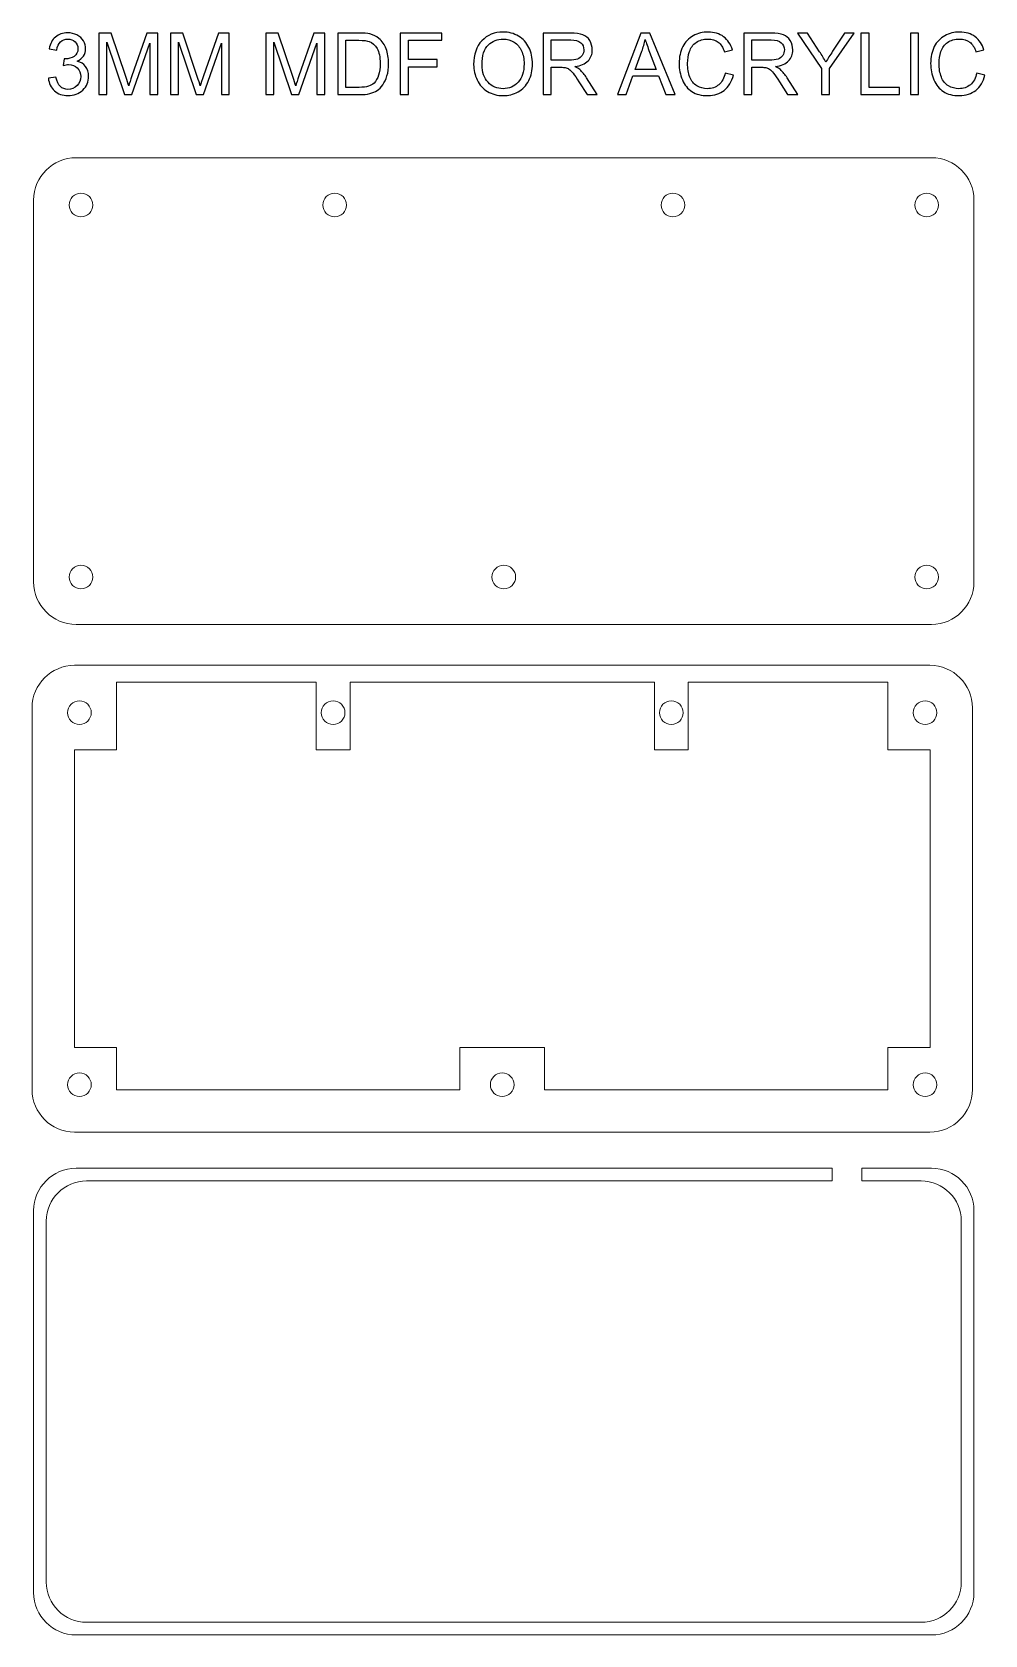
# Model space of a CAD drawing. Header units: millimetres. Extents: x 249 to 531, y -735 to 202.
# Drawn here: x 249.7 to 531.4, y -271.6 to 202.3 of the extents above; entities that cross this region are included whole.
import ezdxf

# ---------------------------------------------------------------- set-up
doc = ezdxf.new("R2010")
doc.units = ezdxf.units.MM
doc.header["$MEASUREMENT"] = 0
doc.layers.add('Layer 1', color=7, linetype='Continuous')

msp = doc.modelspace()

# ---------------------------------------------------------------- linework, layer by layer
at = {"layer": 'Layer 1', "color": 250}
for points, knots in [([(254.5215, 188.6838), (254.5215, 188.6838), (256.7567, 188.9886), (256.7567, 188.9886), (257.0149, 187.7186), (257.4467, 186.8042), (258.0606, 186.2454), (258.6744, 185.6866), (259.4279, 185.4072), (260.3212, 185.4072), (261.3795, 185.4072), (262.2727, 185.7713), (262.9924, 186.4994), (263.7121, 187.2275), (264.0719, 188.1292), (264.0719, 189.2045), (264.0719, 190.229), (263.7375, 191.0756), (263.0644, 191.7445), (262.3955, 192.4091), (261.5446, 192.7436), (260.5074, 192.7436), (260.0841, 192.7436), (259.5592, 192.6589), (258.9284, 192.4938), (258.9284, 192.4938), (259.1782, 194.4496), (259.1782, 194.4496), (259.3263, 194.4327), (259.4491, 194.4242), (259.538, 194.4242), (260.4947, 194.4242), (261.3499, 194.674), (262.1161, 195.1693), (262.8781, 195.6646), (263.2591, 196.4266), (263.2591, 197.4553), (263.2591, 198.2723), (262.9797, 198.9496), (262.4251, 199.4873), (261.8706, 200.0249), (261.1551, 200.2916), (260.2788, 200.2916), (259.4068, 200.2916), (258.6829, 200.0164), (258.1029, 199.4661), (257.5229, 198.9158), (257.1504, 198.0903), (256.9853, 196.9896), (256.9853, 196.9896), (254.7501, 197.396), (254.7501, 197.396), (255.0253, 198.8946), (255.6433, 200.0588), (256.6128, 200.8843), (257.578, 201.7098), (258.7845, 202.1204), (260.2238, 202.1204), (261.2144, 202.1204), (262.1288, 201.9087), (262.9628, 201.4812), (263.801, 201.0578), (264.4402, 200.4779), (264.8805, 199.7455), (265.325, 199.0089), (265.5451, 198.23), (265.5451, 197.4045), (265.5451, 196.6213), (265.3334, 195.9101), (264.9143, 195.2666), (264.491, 194.6232), (263.8645, 194.1109), (263.039, 193.7299), (264.1142, 193.4844), (264.9482, 192.9679), (265.5451, 192.1848), (266.1378, 191.4058), (266.4341, 190.4237), (266.4341, 189.2511), (266.4341, 187.6636), (265.8541, 186.3131), (264.6984, 185.2082), (263.5385, 184.1033), (262.0738, 183.553), (260.3042, 183.553), (258.7083, 183.553), (257.3832, 184.0314), (256.3291, 184.9839), (255.2708, 185.9364), (254.6697, 187.1683), (254.5215, 188.6838)], [0, 0, 0, 0, 0.03333333, 0.03333333, 0.03333333, 0.06666667, 0.06666667, 0.06666667, 0.1, 0.1, 0.1, 0.13333333, 0.13333333, 0.13333333, 0.16666667, 0.16666667, 0.16666667, 0.2, 0.2, 0.2, 0.23333333, 0.23333333, 0.23333333, 0.26666667, 0.26666667, 0.26666667, 0.3, 0.3, 0.3, 0.33333333, 0.33333333, 0.33333333, 0.36666667, 0.36666667, 0.36666667, 0.4, 0.4, 0.4, 0.43333333, 0.43333333, 0.43333333, 0.46666667, 0.46666667, 0.46666667, 0.5, 0.5, 0.5, 0.53333333, 0.53333333, 0.53333333, 0.56666667, 0.56666667, 0.56666667, 0.6, 0.6, 0.6, 0.63333333, 0.63333333, 0.63333333, 0.66666667, 0.66666667, 0.66666667, 0.7, 0.7, 0.7, 0.73333333, 0.73333333, 0.73333333, 0.76666667, 0.76666667, 0.76666667, 0.8, 0.8, 0.8, 0.83333333, 0.83333333, 0.83333333, 0.86666667, 0.86666667, 0.86666667, 0.9, 0.9, 0.9, 0.93333333, 0.93333333, 0.93333333, 0.96666667, 0.96666667, 0.96666667, 1, 1, 1, 1]), ([(269.4863, 183.8578), (269.4863, 183.8578), (269.4863, 202.0442), (269.4863, 202.0442), (269.4863, 202.0442), (273.0931, 202.0442), (273.0931, 202.0442), (273.0931, 202.0442), (277.3942, 189.1706), (277.3942, 189.1706), (277.7921, 187.9726), (278.08, 187.0751), (278.262, 186.4782), (278.4694, 187.1386), (278.7954, 188.1123), (279.2357, 189.395), (279.2357, 189.395), (283.6129, 202.0442), (283.6129, 202.0442), (283.6129, 202.0442), (286.8345, 202.0442), (286.8345, 202.0442), (286.8345, 202.0442), (286.8345, 183.8578), (286.8345, 183.8578), (286.8345, 183.8578), (284.5231, 183.8578), (284.5231, 183.8578), (284.5231, 183.8578), (284.5231, 199.0724), (284.5231, 199.0724), (284.5231, 199.0724), (279.2145, 183.8578), (279.2145, 183.8578), (279.2145, 183.8578), (277.047, 183.8578), (277.047, 183.8578), (277.047, 183.8578), (271.7977, 199.3518), (271.7977, 199.3518), (271.7977, 199.3518), (271.7977, 183.8578), (271.7977, 183.8578), (271.7977, 183.8578), (269.4863, 183.8578), (269.4863, 183.8578)], [0, 0, 0, 0, 0.06666667, 0.06666667, 0.06666667, 0.13333333, 0.13333333, 0.13333333, 0.2, 0.2, 0.2, 0.26666667, 0.26666667, 0.26666667, 0.33333333, 0.33333333, 0.33333333, 0.4, 0.4, 0.4, 0.46666667, 0.46666667, 0.46666667, 0.53333333, 0.53333333, 0.53333333, 0.6, 0.6, 0.6, 0.66666667, 0.66666667, 0.66666667, 0.73333333, 0.73333333, 0.73333333, 0.8, 0.8, 0.8, 0.86666667, 0.86666667, 0.86666667, 0.93333333, 0.93333333, 0.93333333, 1, 1, 1, 1]), ([(290.6445, 183.8578), (290.6445, 183.8578), (290.6445, 202.0442), (290.6445, 202.0442), (290.6445, 202.0442), (294.2513, 202.0442), (294.2513, 202.0442), (294.2513, 202.0442), (298.5524, 189.1706), (298.5524, 189.1706), (298.9503, 187.9726), (299.2382, 187.0751), (299.4202, 186.4782), (299.6276, 187.1386), (299.9536, 188.1123), (300.3939, 189.395), (300.3939, 189.395), (304.7711, 202.0442), (304.7711, 202.0442), (304.7711, 202.0442), (307.9927, 202.0442), (307.9927, 202.0442), (307.9927, 202.0442), (307.9927, 183.8578), (307.9927, 183.8578), (307.9927, 183.8578), (305.6813, 183.8578), (305.6813, 183.8578), (305.6813, 183.8578), (305.6813, 199.0724), (305.6813, 199.0724), (305.6813, 199.0724), (300.3727, 183.8578), (300.3727, 183.8578), (300.3727, 183.8578), (298.2052, 183.8578), (298.2052, 183.8578), (298.2052, 183.8578), (292.9559, 199.3518), (292.9559, 199.3518), (292.9559, 199.3518), (292.9559, 183.8578), (292.9559, 183.8578), (292.9559, 183.8578), (290.6445, 183.8578), (290.6445, 183.8578)], [0, 0, 0, 0, 0.06666667, 0.06666667, 0.06666667, 0.13333333, 0.13333333, 0.13333333, 0.2, 0.2, 0.2, 0.26666667, 0.26666667, 0.26666667, 0.33333333, 0.33333333, 0.33333333, 0.4, 0.4, 0.4, 0.46666667, 0.46666667, 0.46666667, 0.53333333, 0.53333333, 0.53333333, 0.6, 0.6, 0.6, 0.66666667, 0.66666667, 0.66666667, 0.73333333, 0.73333333, 0.73333333, 0.8, 0.8, 0.8, 0.86666667, 0.86666667, 0.86666667, 0.93333333, 0.93333333, 0.93333333, 1, 1, 1, 1]), ([(318.8597, 183.8578), (318.8597, 183.8578), (318.8597, 202.0442), (318.8597, 202.0442), (318.8597, 202.0442), (322.4665, 202.0442), (322.4665, 202.0442), (322.4665, 202.0442), (326.7676, 189.1706), (326.7676, 189.1706), (327.1655, 187.9726), (327.4534, 187.0751), (327.6354, 186.4782), (327.8428, 187.1386), (328.1688, 188.1123), (328.6091, 189.395), (328.6091, 189.395), (332.9863, 202.0442), (332.9863, 202.0442), (332.9863, 202.0442), (336.2079, 202.0442), (336.2079, 202.0442), (336.2079, 202.0442), (336.2079, 183.8578), (336.2079, 183.8578), (336.2079, 183.8578), (333.8965, 183.8578), (333.8965, 183.8578), (333.8965, 183.8578), (333.8965, 199.0724), (333.8965, 199.0724), (333.8965, 199.0724), (328.5879, 183.8578), (328.5879, 183.8578), (328.5879, 183.8578), (326.4204, 183.8578), (326.4204, 183.8578), (326.4204, 183.8578), (321.1711, 199.3518), (321.1711, 199.3518), (321.1711, 199.3518), (321.1711, 183.8578), (321.1711, 183.8578), (321.1711, 183.8578), (318.8597, 183.8578), (318.8597, 183.8578)], [0, 0, 0, 0, 0.06666667, 0.06666667, 0.06666667, 0.13333333, 0.13333333, 0.13333333, 0.2, 0.2, 0.2, 0.26666667, 0.26666667, 0.26666667, 0.33333333, 0.33333333, 0.33333333, 0.4, 0.4, 0.4, 0.46666667, 0.46666667, 0.46666667, 0.53333333, 0.53333333, 0.53333333, 0.6, 0.6, 0.6, 0.66666667, 0.66666667, 0.66666667, 0.73333333, 0.73333333, 0.73333333, 0.8, 0.8, 0.8, 0.86666667, 0.86666667, 0.86666667, 0.93333333, 0.93333333, 0.93333333, 1, 1, 1, 1]), ([(340.0687, 183.8578), (340.0687, 183.8578), (340.0687, 202.0442), (340.0687, 202.0442), (340.0687, 202.0442), (346.334, 202.0442), (346.334, 202.0442), (347.748, 202.0442), (348.8275, 201.9595), (349.5725, 201.786), (350.6139, 201.5447), (351.5029, 201.1086), (352.2395, 200.4821), (353.2005, 199.6693), (353.9159, 198.6364), (354.3901, 197.3748), (354.8684, 196.1133), (355.1055, 194.6697), (355.1055, 193.0484), (355.1055, 191.6683), (354.9446, 190.4449), (354.6229, 189.3781), (354.3012, 188.3113), (353.8863, 187.4265), (353.3825, 186.728), (352.8745, 186.0295), (352.3242, 185.4792), (351.7231, 185.0812), (351.1262, 184.6791), (350.4023, 184.3743), (349.5556, 184.1668), (348.7047, 183.9594), (347.731, 183.8578), (346.6304, 183.8578), (346.6304, 183.8578), (340.0687, 183.8578), (340.0687, 183.8578)], [0, 0, 0, 0, 0.08333333, 0.08333333, 0.08333333, 0.16666667, 0.16666667, 0.16666667, 0.25, 0.25, 0.25, 0.33333333, 0.33333333, 0.33333333, 0.41666667, 0.41666667, 0.41666667, 0.5, 0.5, 0.5, 0.58333333, 0.58333333, 0.58333333, 0.66666667, 0.66666667, 0.66666667, 0.75, 0.75, 0.75, 0.83333333, 0.83333333, 0.83333333, 0.91666667, 0.91666667, 0.91666667, 1, 1, 1, 1]), ([(342.4817, 185.9914), (342.4817, 185.9914), (346.3594, 185.9914), (346.3594, 185.9914), (347.5575, 185.9914), (348.4973, 186.1015), (349.1788, 186.3258), (349.8604, 186.5502), (350.4023, 186.8635), (350.8087, 187.2699), (351.3759, 187.8414), (351.8204, 188.6118), (352.1379, 189.577), (352.4554, 190.5422), (352.6163, 191.7106), (352.6163, 193.0865), (352.6163, 194.9915), (352.303, 196.4562), (351.6807, 197.4807), (351.0584, 198.5051), (350.3007, 199.1909), (349.4074, 199.5381), (348.764, 199.7878), (347.7268, 199.9106), (346.2959, 199.9106), (346.2959, 199.9106), (342.4817, 199.9106), (342.4817, 199.9106), (342.4817, 199.9106), (342.4817, 185.9914), (342.4817, 185.9914)], [0, 0, 0, 0, 0.1, 0.1, 0.1, 0.2, 0.2, 0.2, 0.3, 0.3, 0.3, 0.4, 0.4, 0.4, 0.5, 0.5, 0.5, 0.6, 0.6, 0.6, 0.7, 0.7, 0.7, 0.8, 0.8, 0.8, 0.9, 0.9, 0.9, 1, 1, 1, 1]), ([(358.5387, 183.8578), (358.5387, 183.8578), (358.5387, 202.0442), (358.5387, 202.0442), (358.5387, 202.0442), (370.8069, 202.0442), (370.8069, 202.0442), (370.8069, 202.0442), (370.8069, 199.9106), (370.8069, 199.9106), (370.8069, 199.9106), (360.9517, 199.9106), (360.9517, 199.9106), (360.9517, 199.9106), (360.9517, 194.2464), (360.9517, 194.2464), (360.9517, 194.2464), (369.4861, 194.2464), (369.4861, 194.2464), (369.4861, 194.2464), (369.4861, 192.1128), (369.4861, 192.1128), (369.4861, 192.1128), (360.9517, 192.1128), (360.9517, 192.1128), (360.9517, 192.1128), (360.9517, 183.8578), (360.9517, 183.8578), (360.9517, 183.8578), (358.5387, 183.8578), (358.5387, 183.8578)], [0, 0, 0, 0, 0.1, 0.1, 0.1, 0.2, 0.2, 0.2, 0.3, 0.3, 0.3, 0.4, 0.4, 0.4, 0.5, 0.5, 0.5, 0.6, 0.6, 0.6, 0.7, 0.7, 0.7, 0.8, 0.8, 0.8, 0.9, 0.9, 0.9, 1, 1, 1, 1]), ([(380.2473, 192.7097), (380.2473, 195.7238), (381.0601, 198.086), (382.6815, 199.7921), (384.3028, 201.4981), (386.3941, 202.349), (388.9595, 202.349), (390.6401, 202.349), (392.1514, 201.9468), (393.5019, 201.1467), (394.8481, 200.3466), (395.8768, 199.229), (396.5837, 197.7939), (397.2907, 196.3631), (397.6463, 194.7375), (397.6463, 192.9214), (397.6463, 191.0799), (397.2738, 189.4289), (396.5287, 187.9768), (395.7836, 186.5206), (394.7295, 185.4199), (393.3664, 184.6748), (391.999, 183.9255), (390.5258, 183.553), (388.9468, 183.553), (387.2323, 183.553), (385.7041, 183.9679), (384.3536, 184.7934), (383.0074, 185.6189), (381.983, 186.7449), (381.2887, 188.1758), (380.5944, 189.6024), (380.2473, 191.1137), (380.2473, 192.7097)], [0, 0, 0, 0, 0.09090909, 0.09090909, 0.09090909, 0.18181818, 0.18181818, 0.18181818, 0.27272727, 0.27272727, 0.27272727, 0.36363636, 0.36363636, 0.36363636, 0.45454545, 0.45454545, 0.45454545, 0.54545455, 0.54545455, 0.54545455, 0.63636364, 0.63636364, 0.63636364, 0.72727273, 0.72727273, 0.72727273, 0.81818182, 0.81818182, 0.81818182, 0.90909091, 0.90909091, 0.90909091, 1, 1, 1, 1]), ([(382.7365, 192.6674), (382.7365, 190.4787), (383.3249, 188.7558), (384.5018, 187.4985), (385.6787, 186.2412), (387.1561, 185.6104), (388.9341, 185.6104), (390.746, 185.6104), (392.2319, 186.2454), (393.4045, 187.5154), (394.5729, 188.7854), (395.1571, 190.5888), (395.1571, 192.9256), (395.1571, 194.403), (394.9073, 195.6942), (394.4078, 196.7949), (393.9083, 197.8955), (393.1759, 198.7507), (392.2149, 199.356), (391.2497, 199.9614), (390.1702, 200.2662), (388.9722, 200.2662), (387.2704, 200.2662), (385.8057, 199.682), (384.578, 198.5136), (383.3503, 197.3452), (382.7365, 195.3979), (382.7365, 192.6674)], [0, 0, 0, 0, 0.11111111, 0.11111111, 0.11111111, 0.22222222, 0.22222222, 0.22222222, 0.33333333, 0.33333333, 0.33333333, 0.44444444, 0.44444444, 0.44444444, 0.55555556, 0.55555556, 0.55555556, 0.66666667, 0.66666667, 0.66666667, 0.77777778, 0.77777778, 0.77777778, 0.88888889, 0.88888889, 0.88888889, 1, 1, 1, 1]), ([(400.7917, 183.8578), (400.7917, 183.8578), (400.7917, 202.0442), (400.7917, 202.0442), (400.7917, 202.0442), (408.852, 202.0442), (408.852, 202.0442), (410.4733, 202.0442), (411.7052, 201.8791), (412.5477, 201.5531), (413.3901, 201.2272), (414.0632, 200.6514), (414.567, 199.8259), (415.0707, 199.0004), (415.3205, 198.086), (415.3205, 197.087), (415.3205, 195.7958), (414.9014, 194.7078), (414.0674, 193.8231), (413.2335, 192.9383), (411.9465, 192.3795), (410.2024, 192.1382), (410.8416, 191.8334), (411.3242, 191.5286), (411.6544, 191.2323), (412.3572, 190.5888), (413.0218, 189.7802), (413.6441, 188.8108), (413.6441, 188.8108), (416.7895, 183.8578), (416.7895, 183.8578), (416.7895, 183.8578), (413.7838, 183.8578), (413.7838, 183.8578), (413.7838, 183.8578), (411.3793, 187.6424), (411.3793, 187.6424), (410.6808, 188.7388), (410.1008, 189.5728), (409.6478, 190.1528), (409.1906, 190.7327), (408.7842, 191.1349), (408.4244, 191.3677), (408.0688, 191.5963), (407.7005, 191.7572), (407.328, 191.8503), (407.057, 191.9054), (406.6125, 191.935), (405.9902, 191.935), (405.9902, 191.935), (403.2047, 191.935), (403.2047, 191.935), (403.2047, 191.935), (403.2047, 183.8578), (403.2047, 183.8578), (403.2047, 183.8578), (400.7917, 183.8578), (400.7917, 183.8578)], [0, 0, 0, 0, 0.05263158, 0.05263158, 0.05263158, 0.10526316, 0.10526316, 0.10526316, 0.15789474, 0.15789474, 0.15789474, 0.21052632, 0.21052632, 0.21052632, 0.26315789, 0.26315789, 0.26315789, 0.31578947, 0.31578947, 0.31578947, 0.36842105, 0.36842105, 0.36842105, 0.42105263, 0.42105263, 0.42105263, 0.47368421, 0.47368421, 0.47368421, 0.52631579, 0.52631579, 0.52631579, 0.57894737, 0.57894737, 0.57894737, 0.63157895, 0.63157895, 0.63157895, 0.68421053, 0.68421053, 0.68421053, 0.73684211, 0.73684211, 0.73684211, 0.78947368, 0.78947368, 0.78947368, 0.84210526, 0.84210526, 0.84210526, 0.89473684, 0.89473684, 0.89473684, 0.94736842, 0.94736842, 0.94736842, 1, 1, 1, 1]), ([(403.2047, 194.0178), (403.2047, 194.0178), (408.3694, 194.0178), (408.3694, 194.0178), (409.47, 194.0178), (410.3252, 194.1321), (410.9432, 194.3607), (411.5613, 194.5851), (412.0312, 194.9491), (412.3487, 195.4529), (412.6704, 195.9524), (412.8313, 196.4943), (412.8313, 197.0827), (412.8313, 197.9421), (412.5223, 198.6533), (411.9, 199.2079), (411.2777, 199.7624), (410.2955, 200.0376), (408.9536, 200.0376), (408.9536, 200.0376), (403.2047, 200.0376), (403.2047, 200.0376), (403.2047, 200.0376), (403.2047, 194.0178), (403.2047, 194.0178)], [0, 0, 0, 0, 0.125, 0.125, 0.125, 0.25, 0.25, 0.25, 0.375, 0.375, 0.375, 0.5, 0.5, 0.5, 0.625, 0.625, 0.625, 0.75, 0.75, 0.75, 0.875, 0.875, 0.875, 1, 1, 1, 1]), ([(422.7457, 183.8578), (422.7457, 183.8578), (429.7222, 202.0442), (429.7222, 202.0442), (429.7222, 202.0442), (432.3681, 202.0442), (432.3681, 202.0442), (432.3681, 202.0442), (439.7764, 183.8578), (439.7764, 183.8578), (439.7764, 183.8578), (437.0332, 183.8578), (437.0332, 183.8578), (437.0332, 183.8578), (434.9292, 189.3696), (434.9292, 189.3696), (434.9292, 189.3696), (427.2711, 189.3696), (427.2711, 189.3696), (427.2711, 189.3696), (425.2984, 183.8578), (425.2984, 183.8578), (425.2984, 183.8578), (422.7457, 183.8578), (422.7457, 183.8578)], [0, 0, 0, 0, 0.125, 0.125, 0.125, 0.25, 0.25, 0.25, 0.375, 0.375, 0.375, 0.5, 0.5, 0.5, 0.625, 0.625, 0.625, 0.75, 0.75, 0.75, 0.875, 0.875, 0.875, 1, 1, 1, 1]), ([(427.9781, 191.3254), (427.9781, 191.3254), (434.1757, 191.3254), (434.1757, 191.3254), (434.1757, 191.3254), (432.2792, 196.3673), (432.2792, 196.3673), (431.7077, 197.8998), (431.2759, 199.1655), (430.9753, 200.1646), (430.7255, 198.9793), (430.3911, 197.8151), (429.972, 196.6636), (429.972, 196.6636), (427.9781, 191.3254), (427.9781, 191.3254)], [0, 0, 0, 0, 0.2, 0.2, 0.2, 0.4, 0.4, 0.4, 0.6, 0.6, 0.6, 0.8, 0.8, 0.8, 1, 1, 1, 1]), ([(454.6354, 190.2374), (454.6354, 190.2374), (457.0484, 189.6278), (457.0484, 189.6278), (456.5446, 187.6509), (455.6387, 186.148), (454.3306, 185.1109), (453.0225, 184.0737), (451.4223, 183.553), (449.53, 183.553), (447.5742, 183.553), (445.9825, 183.9509), (444.7548, 184.751), (443.5271, 185.5469), (442.5958, 186.7026), (441.9566, 188.2139), (441.3173, 189.7294), (440.9956, 191.3508), (440.9956, 193.0865), (440.9956, 194.9788), (441.3554, 196.6298), (442.0793, 198.0395), (442.8032, 199.4492), (443.8319, 200.5202), (445.1654, 201.2526), (446.4989, 201.9849), (447.9679, 202.349), (449.5681, 202.349), (451.3884, 202.349), (452.9167, 201.8876), (454.1528, 200.9605), (455.3932, 200.0334), (456.2568, 198.7337), (456.7436, 197.0573), (456.7436, 197.0573), (454.3814, 196.4985), (454.3814, 196.4985), (453.9623, 197.8193), (453.3485, 198.7845), (452.5484, 199.3857), (451.7483, 199.991), (450.7407, 200.2916), (449.5258, 200.2916), (448.133, 200.2916), (446.9646, 199.9572), (446.029, 199.2883), (445.0935, 198.6194), (444.4331, 197.7177), (444.0563, 196.5917), (443.6753, 195.4614), (443.4848, 194.2972), (443.4848, 193.0992), (443.4848, 191.554), (443.7092, 190.2036), (444.1579, 189.0521), (444.6066, 187.8964), (445.3051, 187.037), (446.2534, 186.4655), (447.2017, 185.894), (448.2261, 185.6104), (449.331, 185.6104), (450.6772, 185.6104), (451.8118, 185.9999), (452.7431, 186.7746), (453.6744, 187.5535), (454.3052, 188.705), (454.6354, 190.2374)], [0, 0, 0, 0, 0.04545455, 0.04545455, 0.04545455, 0.09090909, 0.09090909, 0.09090909, 0.13636364, 0.13636364, 0.13636364, 0.18181818, 0.18181818, 0.18181818, 0.22727273, 0.22727273, 0.22727273, 0.27272727, 0.27272727, 0.27272727, 0.31818182, 0.31818182, 0.31818182, 0.36363636, 0.36363636, 0.36363636, 0.40909091, 0.40909091, 0.40909091, 0.45454545, 0.45454545, 0.45454545, 0.5, 0.5, 0.5, 0.54545455, 0.54545455, 0.54545455, 0.59090909, 0.59090909, 0.59090909, 0.63636364, 0.63636364, 0.63636364, 0.68181818, 0.68181818, 0.68181818, 0.72727273, 0.72727273, 0.72727273, 0.77272727, 0.77272727, 0.77272727, 0.81818182, 0.81818182, 0.81818182, 0.86363636, 0.86363636, 0.86363636, 0.90909091, 0.90909091, 0.90909091, 0.95454545, 0.95454545, 0.95454545, 1, 1, 1, 1]), ([(460.0752, 183.8578), (460.0752, 183.8578), (460.0752, 202.0442), (460.0752, 202.0442), (460.0752, 202.0442), (468.1355, 202.0442), (468.1355, 202.0442), (469.7568, 202.0442), (470.9887, 201.8791), (471.8312, 201.5531), (472.6736, 201.2272), (473.3467, 200.6514), (473.8505, 199.8259), (474.3542, 199.0004), (474.604, 198.086), (474.604, 197.087), (474.604, 195.7958), (474.1849, 194.7078), (473.3509, 193.8231), (472.517, 192.9383), (471.23, 192.3795), (469.4859, 192.1382), (470.1251, 191.8334), (470.6077, 191.5286), (470.9379, 191.2323), (471.6407, 190.5888), (472.3053, 189.7802), (472.9276, 188.8108), (472.9276, 188.8108), (476.073, 183.8578), (476.073, 183.8578), (476.073, 183.8578), (473.0673, 183.8578), (473.0673, 183.8578), (473.0673, 183.8578), (470.6628, 187.6424), (470.6628, 187.6424), (469.9643, 188.7388), (469.3843, 189.5728), (468.9313, 190.1528), (468.4741, 190.7327), (468.0677, 191.1349), (467.7079, 191.3677), (467.3523, 191.5963), (466.984, 191.7572), (466.6115, 191.8503), (466.3405, 191.9054), (465.896, 191.935), (465.2737, 191.935), (465.2737, 191.935), (462.4882, 191.935), (462.4882, 191.935), (462.4882, 191.935), (462.4882, 183.8578), (462.4882, 183.8578), (462.4882, 183.8578), (460.0752, 183.8578), (460.0752, 183.8578)], [0, 0, 0, 0, 0.05263158, 0.05263158, 0.05263158, 0.10526316, 0.10526316, 0.10526316, 0.15789474, 0.15789474, 0.15789474, 0.21052632, 0.21052632, 0.21052632, 0.26315789, 0.26315789, 0.26315789, 0.31578947, 0.31578947, 0.31578947, 0.36842105, 0.36842105, 0.36842105, 0.42105263, 0.42105263, 0.42105263, 0.47368421, 0.47368421, 0.47368421, 0.52631579, 0.52631579, 0.52631579, 0.57894737, 0.57894737, 0.57894737, 0.63157895, 0.63157895, 0.63157895, 0.68421053, 0.68421053, 0.68421053, 0.73684211, 0.73684211, 0.73684211, 0.78947368, 0.78947368, 0.78947368, 0.84210526, 0.84210526, 0.84210526, 0.89473684, 0.89473684, 0.89473684, 0.94736842, 0.94736842, 0.94736842, 1, 1, 1, 1]), ([(462.4882, 194.0178), (462.4882, 194.0178), (467.6529, 194.0178), (467.6529, 194.0178), (468.7535, 194.0178), (469.6087, 194.1321), (470.2267, 194.3607), (470.8448, 194.5851), (471.3147, 194.9491), (471.6322, 195.4529), (471.9539, 195.9524), (472.1148, 196.4943), (472.1148, 197.0827), (472.1148, 197.9421), (471.8058, 198.6533), (471.1835, 199.2079), (470.5612, 199.7624), (469.579, 200.0376), (468.2371, 200.0376), (468.2371, 200.0376), (462.4882, 200.0376), (462.4882, 200.0376), (462.4882, 200.0376), (462.4882, 194.0178), (462.4882, 194.0178)], [0, 0, 0, 0, 0.125, 0.125, 0.125, 0.25, 0.25, 0.25, 0.375, 0.375, 0.375, 0.5, 0.5, 0.5, 0.625, 0.625, 0.625, 0.75, 0.75, 0.75, 0.875, 0.875, 0.875, 1, 1, 1, 1]), ([(483.0368, 183.8578), (483.0368, 183.8578), (483.0368, 191.5625), (483.0368, 191.5625), (483.0368, 191.5625), (476.0264, 202.0442), (476.0264, 202.0442), (476.0264, 202.0442), (478.922, 202.0442), (478.922, 202.0442), (478.922, 202.0442), (482.5161, 196.5409), (482.5161, 196.5409), (483.1849, 195.5249), (483.8072, 194.5004), (484.3745, 193.4802), (484.9291, 194.4327), (485.6022, 195.4995), (486.3853, 196.6848), (486.3853, 196.6848), (489.9075, 202.0442), (489.9075, 202.0442), (489.9075, 202.0442), (492.7142, 202.0442), (492.7142, 202.0442), (492.7142, 202.0442), (485.4498, 191.5625), (485.4498, 191.5625), (485.4498, 191.5625), (485.4498, 183.8578), (485.4498, 183.8578), (485.4498, 183.8578), (483.0368, 183.8578), (483.0368, 183.8578)], [0, 0, 0, 0, 0.09090909, 0.09090909, 0.09090909, 0.18181818, 0.18181818, 0.18181818, 0.27272727, 0.27272727, 0.27272727, 0.36363636, 0.36363636, 0.36363636, 0.45454545, 0.45454545, 0.45454545, 0.54545455, 0.54545455, 0.54545455, 0.63636364, 0.63636364, 0.63636364, 0.72727273, 0.72727273, 0.72727273, 0.81818182, 0.81818182, 0.81818182, 0.90909091, 0.90909091, 0.90909091, 1, 1, 1, 1]), ([(494.7504, 183.8578), (494.7504, 183.8578), (494.7504, 202.0442), (494.7504, 202.0442), (494.7504, 202.0442), (497.1634, 202.0442), (497.1634, 202.0442), (497.1634, 202.0442), (497.1634, 185.9914), (497.1634, 185.9914), (497.1634, 185.9914), (506.1042, 185.9914), (506.1042, 185.9914), (506.1042, 185.9914), (506.1042, 183.8578), (506.1042, 183.8578), (506.1042, 183.8578), (494.7504, 183.8578), (494.7504, 183.8578)], [0, 0, 0, 0, 0.16666667, 0.16666667, 0.16666667, 0.33333333, 0.33333333, 0.33333333, 0.5, 0.5, 0.5, 0.66666667, 0.66666667, 0.66666667, 0.83333333, 0.83333333, 0.83333333, 1, 1, 1, 1]), ([(509.385, 183.8578), (509.385, 183.8578), (509.385, 202.0442), (509.385, 202.0442), (509.385, 202.0442), (511.798, 202.0442), (511.798, 202.0442), (511.798, 202.0442), (511.798, 183.8578), (511.798, 183.8578), (511.798, 183.8578), (509.385, 183.8578), (509.385, 183.8578)], [0, 0, 0, 0, 0.25, 0.25, 0.25, 0.5, 0.5, 0.5, 0.75, 0.75, 0.75, 1, 1, 1, 1]), ([(528.9896, 190.2374), (528.9896, 190.2374), (531.4026, 189.6278), (531.4026, 189.6278), (530.8988, 187.6509), (529.9929, 186.148), (528.6848, 185.1109), (527.3767, 184.0737), (525.7765, 183.553), (523.8842, 183.553), (521.9284, 183.553), (520.3367, 183.9509), (519.109, 184.751), (517.8813, 185.5469), (516.95, 186.7026), (516.3108, 188.2139), (515.6715, 189.7294), (515.3498, 191.3508), (515.3498, 193.0865), (515.3498, 194.9788), (515.7096, 196.6298), (516.4335, 198.0395), (517.1574, 199.4492), (518.1861, 200.5202), (519.5196, 201.2526), (520.8531, 201.9849), (522.3221, 202.349), (523.9223, 202.349), (525.7426, 202.349), (527.2709, 201.8876), (528.507, 200.9605), (529.7474, 200.0334), (530.611, 198.7337), (531.0978, 197.0573), (531.0978, 197.0573), (528.7356, 196.4985), (528.7356, 196.4985), (528.3165, 197.8193), (527.7027, 198.7845), (526.9026, 199.3857), (526.1025, 199.991), (525.0949, 200.2916), (523.88, 200.2916), (522.4872, 200.2916), (521.3188, 199.9572), (520.3832, 199.2883), (519.4477, 198.6194), (518.7873, 197.7177), (518.4105, 196.5917), (518.0295, 195.4614), (517.839, 194.2972), (517.839, 193.0992), (517.839, 191.554), (518.0634, 190.2036), (518.5121, 189.0521), (518.9608, 187.8964), (519.6593, 187.037), (520.6076, 186.4655), (521.5559, 185.894), (522.5803, 185.6104), (523.6852, 185.6104), (525.0314, 185.6104), (526.166, 185.9999), (527.0973, 186.7746), (528.0286, 187.5535), (528.6594, 188.705), (528.9896, 190.2374)], [0, 0, 0, 0, 0.04545455, 0.04545455, 0.04545455, 0.09090909, 0.09090909, 0.09090909, 0.13636364, 0.13636364, 0.13636364, 0.18181818, 0.18181818, 0.18181818, 0.22727273, 0.22727273, 0.22727273, 0.27272727, 0.27272727, 0.27272727, 0.31818182, 0.31818182, 0.31818182, 0.36363636, 0.36363636, 0.36363636, 0.40909091, 0.40909091, 0.40909091, 0.45454545, 0.45454545, 0.45454545, 0.5, 0.5, 0.5, 0.54545455, 0.54545455, 0.54545455, 0.59090909, 0.59090909, 0.59090909, 0.63636364, 0.63636364, 0.63636364, 0.68181818, 0.68181818, 0.68181818, 0.72727273, 0.72727273, 0.72727273, 0.77272727, 0.77272727, 0.77272727, 0.81818182, 0.81818182, 0.81818182, 0.86363636, 0.86363636, 0.86363636, 0.90909091, 0.90909091, 0.90909091, 0.95454545, 0.95454545, 0.95454545, 1, 1, 1, 1])]:
    msp.add_open_spline(points, degree=3, knots=knots, dxfattribs=at)
at = {"layer": 'Layer 1', "color": 250, "lineweight": 9}
for points, knots in [([(262.7118, 165.2091), (262.7118, 165.2091), (515.621, 165.2091), (515.621, 165.2091), (522.521, 165.2091), (528.1664, 159.5638), (528.1664, 152.6637), (528.1664, 152.6637), (528.1664, 39.7545), (528.1664, 39.7545), (528.1664, 32.8544), (522.521, 27.2091), (515.621, 27.2091), (515.621, 27.2091), (262.7118, 27.2091), (262.7118, 27.2091), (255.8118, 27.2091), (250.1664, 32.8544), (250.1664, 39.7545), (250.1664, 39.7545), (250.1664, 152.6637), (250.1664, 152.6637), (250.1664, 159.5638), (255.8118, 165.2091), (262.7118, 165.2091)], [0, 0, 0, 0, 0.125, 0.125, 0.125, 0.25, 0.25, 0.25, 0.375, 0.375, 0.375, 0.5, 0.5, 0.5, 0.625, 0.625, 0.625, 0.75, 0.75, 0.75, 0.875, 0.875, 0.875, 1, 1, 1, 1]), ([(260.6664, 151.2091), (260.6664, 153.1421), (262.2334, 154.7091), (264.1664, 154.7091), (266.0994, 154.7091), (267.6664, 153.1421), (267.6664, 151.2091), (267.6664, 149.2761), (266.0994, 147.7091), (264.1664, 147.7091), (262.2334, 147.7091), (260.6664, 149.2761), (260.6664, 151.2091)], [0, 0, 0, 0, 0.25, 0.25, 0.25, 0.5, 0.5, 0.5, 0.75, 0.75, 0.75, 1, 1, 1, 1]), ([(335.6639, 151.2091), (335.6639, 153.1421), (337.2309, 154.7091), (339.1639, 154.7091), (341.0969, 154.7091), (342.6639, 153.1421), (342.6639, 151.2091), (342.6639, 149.2761), (341.0969, 147.7091), (339.1639, 147.7091), (337.2309, 147.7091), (335.6639, 149.2761), (335.6639, 151.2091)], [0, 0, 0, 0, 0.25, 0.25, 0.25, 0.5, 0.5, 0.5, 0.75, 0.75, 0.75, 1, 1, 1, 1]), ([(435.6642, 151.2091), (435.6642, 153.1421), (437.2312, 154.7091), (439.1642, 154.7091), (441.0972, 154.7091), (442.6642, 153.1421), (442.6642, 151.2091), (442.6642, 149.2761), (441.0972, 147.7091), (439.1642, 147.7091), (437.2312, 147.7091), (435.6642, 149.2761), (435.6642, 151.2091)], [0, 0, 0, 0, 0.25, 0.25, 0.25, 0.5, 0.5, 0.5, 0.75, 0.75, 0.75, 1, 1, 1, 1]), ([(510.6664, 151.2091), (510.6664, 153.1421), (512.2334, 154.7091), (514.1664, 154.7091), (516.0994, 154.7091), (517.6664, 153.1421), (517.6664, 151.2091), (517.6664, 149.2761), (516.0994, 147.7091), (514.1664, 147.7091), (512.2334, 147.7091), (510.6664, 149.2761), (510.6664, 151.2091)], [0, 0, 0, 0, 0.25, 0.25, 0.25, 0.5, 0.5, 0.5, 0.75, 0.75, 0.75, 1, 1, 1, 1]), ([(260.6664, 41.2091), (260.6664, 43.1421), (262.2334, 44.7091), (264.1664, 44.7091), (266.0994, 44.7091), (267.6664, 43.1421), (267.6664, 41.2091), (267.6664, 39.2761), (266.0994, 37.7091), (264.1664, 37.7091), (262.2334, 37.7091), (260.6664, 39.2761), (260.6664, 41.2091)], [0, 0, 0, 0, 0.25, 0.25, 0.25, 0.5, 0.5, 0.5, 0.75, 0.75, 0.75, 1, 1, 1, 1]), ([(385.6664, 41.2091), (385.6664, 43.1421), (387.2334, 44.7091), (389.1664, 44.7091), (391.0994, 44.7091), (392.6664, 43.1421), (392.6664, 41.2091), (392.6664, 39.2761), (391.0994, 37.7091), (389.1664, 37.7091), (387.2334, 37.7091), (385.6664, 39.2761), (385.6664, 41.2091)], [0, 0, 0, 0, 0.25, 0.25, 0.25, 0.5, 0.5, 0.5, 0.75, 0.75, 0.75, 1, 1, 1, 1]), ([(510.6664, 41.2091), (510.6664, 43.1421), (512.2334, 44.7091), (514.1664, 44.7091), (516.0994, 44.7091), (517.6664, 43.1421), (517.6664, 41.2091), (517.6664, 39.2761), (516.0994, 37.7091), (514.1664, 37.7091), (512.2334, 37.7091), (510.6664, 39.2761), (510.6664, 41.2091)], [0, 0, 0, 0, 0.25, 0.25, 0.25, 0.5, 0.5, 0.5, 0.75, 0.75, 0.75, 1, 1, 1, 1]), ([(262.2471, 15.1068), (262.2471, 15.1068), (515.1563, 15.1068), (515.1563, 15.1068), (522.0563, 15.1068), (527.7017, 9.4615), (527.7017, 2.5614), (527.7017, 2.5614), (527.7017, -110.3478), (527.7017, -110.3478), (527.7017, -117.2479), (522.0563, -122.8932), (515.1563, -122.8932), (515.1563, -122.8932), (262.2471, -122.8932), (262.2471, -122.8932), (255.3471, -122.8932), (249.7017, -117.2479), (249.7017, -110.3478), (249.7017, -110.3478), (249.7017, 2.5614), (249.7017, 2.5614), (249.7017, 9.4615), (255.3471, 15.1068), (262.2471, 15.1068)], [0, 0, 0, 0, 0.125, 0.125, 0.125, 0.25, 0.25, 0.25, 0.375, 0.375, 0.375, 0.5, 0.5, 0.5, 0.625, 0.625, 0.625, 0.75, 0.75, 0.75, 0.875, 0.875, 0.875, 1, 1, 1, 1]), ([(515.2017, -9.8932), (515.2017, -9.8932), (515.2017, -97.8932), (515.2017, -97.8932), (515.2017, -97.8932), (502.7017, -97.8932), (502.7017, -97.8932), (502.7017, -97.8932), (502.7017, -110.3931), (502.7017, -110.3931), (502.7017, -110.3931), (401.2017, -110.3931), (401.2017, -110.3931), (401.2017, -110.3931), (401.2017, -97.8932), (401.2017, -97.8932), (401.2017, -97.8932), (376.2017, -97.8932), (376.2017, -97.8932), (376.2017, -97.8932), (376.2017, -110.3931), (376.2017, -110.3931), (376.2017, -110.3931), (274.7017, -110.3931), (274.7017, -110.3931), (274.7017, -110.3931), (274.7017, -97.8932), (274.7017, -97.8932), (274.7017, -97.8932), (262.2017, -97.8932), (262.2017, -97.8932), (262.2017, -97.8932), (262.2017, -9.8932), (262.2017, -9.8932), (262.2017, -9.8932), (274.7017, -9.8932), (274.7017, -9.8932), (274.7017, -9.8932), (274.7017, 10.1096), (274.7017, 10.1096), (274.7017, 10.1096), (333.698, 10.1096), (333.698, 10.1096), (333.698, 10.1096), (333.698, -9.8932), (333.698, -9.8932), (333.698, -9.8932), (343.6984, -9.8932), (343.6984, -9.8932), (343.6984, -9.8932), (343.6984, 10.1065), (343.6984, 10.1065), (343.6984, 10.1065), (433.7039, 10.1065), (433.7039, 10.1065), (433.7039, 10.1065), (433.7039, -9.8932), (433.7039, -9.8932), (433.7039, -9.8932), (443.6973, -9.8932), (443.6973, -9.8932), (443.6973, -9.8932), (443.6973, 10.1059), (443.6973, 10.1059), (443.6973, 10.1059), (502.7017, 10.1059), (502.7017, 10.1059), (502.7017, 10.1059), (502.7017, -9.8932), (502.7017, -9.8932), (502.7017, -9.8932), (515.2017, -9.8932), (515.2017, -9.8932)], [0, 0, 0, 0, 0.04166667, 0.04166667, 0.04166667, 0.08333333, 0.08333333, 0.08333333, 0.125, 0.125, 0.125, 0.16666667, 0.16666667, 0.16666667, 0.20833333, 0.20833333, 0.20833333, 0.25, 0.25, 0.25, 0.29166667, 0.29166667, 0.29166667, 0.33333333, 0.33333333, 0.33333333, 0.375, 0.375, 0.375, 0.41666667, 0.41666667, 0.41666667, 0.45833333, 0.45833333, 0.45833333, 0.5, 0.5, 0.5, 0.54166667, 0.54166667, 0.54166667, 0.58333333, 0.58333333, 0.58333333, 0.625, 0.625, 0.625, 0.66666667, 0.66666667, 0.66666667, 0.70833333, 0.70833333, 0.70833333, 0.75, 0.75, 0.75, 0.79166667, 0.79166667, 0.79166667, 0.83333333, 0.83333333, 0.83333333, 0.875, 0.875, 0.875, 0.91666667, 0.91666667, 0.91666667, 0.95833333, 0.95833333, 0.95833333, 1, 1, 1, 1]), ([(260.2017, 1.1068), (260.2017, 3.0398), (261.7687, 4.6068), (263.7017, 4.6068), (265.6347, 4.6068), (267.2017, 3.0398), (267.2017, 1.1068), (267.2017, -0.8262), (265.6347, -2.3932), (263.7017, -2.3932), (261.7687, -2.3932), (260.2017, -0.8262), (260.2017, 1.1068)], [0, 0, 0, 0, 0.25, 0.25, 0.25, 0.5, 0.5, 0.5, 0.75, 0.75, 0.75, 1, 1, 1, 1]), ([(335.1992, 1.1068), (335.1992, 3.0398), (336.7662, 4.6068), (338.6992, 4.6068), (340.6322, 4.6068), (342.1992, 3.0398), (342.1992, 1.1068), (342.1992, -0.8262), (340.6322, -2.3932), (338.6992, -2.3932), (336.7662, -2.3932), (335.1992, -0.8262), (335.1992, 1.1068)], [0, 0, 0, 0, 0.25, 0.25, 0.25, 0.5, 0.5, 0.5, 0.75, 0.75, 0.75, 1, 1, 1, 1]), ([(435.1995, 1.1068), (435.1995, 3.0398), (436.7665, 4.6068), (438.6995, 4.6068), (440.6325, 4.6068), (442.1995, 3.0398), (442.1995, 1.1068), (442.1995, -0.8262), (440.6325, -2.3932), (438.6995, -2.3932), (436.7665, -2.3932), (435.1995, -0.8262), (435.1995, 1.1068)], [0, 0, 0, 0, 0.25, 0.25, 0.25, 0.5, 0.5, 0.5, 0.75, 0.75, 0.75, 1, 1, 1, 1]), ([(510.2017, 1.1068), (510.2017, 3.0398), (511.7687, 4.6068), (513.7017, 4.6068), (515.6347, 4.6068), (517.2017, 3.0398), (517.2017, 1.1068), (517.2017, -0.8262), (515.6347, -2.3932), (513.7017, -2.3932), (511.7687, -2.3932), (510.2017, -0.8262), (510.2017, 1.1068)], [0, 0, 0, 0, 0.25, 0.25, 0.25, 0.5, 0.5, 0.5, 0.75, 0.75, 0.75, 1, 1, 1, 1]), ([(260.2017, -108.8932), (260.2017, -106.9602), (261.7687, -105.3932), (263.7017, -105.3932), (265.6347, -105.3932), (267.2017, -106.9602), (267.2017, -108.8932), (267.2017, -110.8262), (265.6347, -112.3932), (263.7017, -112.3932), (261.7687, -112.3932), (260.2017, -110.8262), (260.2017, -108.8932)], [0, 0, 0, 0, 0.25, 0.25, 0.25, 0.5, 0.5, 0.5, 0.75, 0.75, 0.75, 1, 1, 1, 1]), ([(385.2017, -108.8932), (385.2017, -106.9602), (386.7687, -105.3932), (388.7017, -105.3932), (390.6347, -105.3932), (392.2017, -106.9602), (392.2017, -108.8932), (392.2017, -110.8262), (390.6347, -112.3932), (388.7017, -112.3932), (386.7687, -112.3932), (385.2017, -110.8262), (385.2017, -108.8932)], [0, 0, 0, 0, 0.25, 0.25, 0.25, 0.5, 0.5, 0.5, 0.75, 0.75, 0.75, 1, 1, 1, 1]), ([(510.2017, -108.8932), (510.2017, -106.9602), (511.7687, -105.3932), (513.7017, -105.3932), (515.6347, -105.3932), (517.2017, -106.9602), (517.2017, -108.8932), (517.2017, -110.8262), (515.6347, -112.3932), (513.7017, -112.3932), (511.7687, -112.3932), (510.2017, -110.8262), (510.2017, -108.8932)], [0, 0, 0, 0, 0.25, 0.25, 0.25, 0.5, 0.5, 0.5, 0.75, 0.75, 0.75, 1, 1, 1, 1]), ([(495.0258, -133.5849), (495.0258, -133.5849), (515.621, -133.5849), (515.621, -133.5849), (522.521, -133.5849), (528.1664, -139.2303), (528.1664, -146.1303), (528.1664, -146.1303), (528.1664, -259.0395), (528.1664, -259.0395), (528.1664, -265.9396), (522.521, -271.5849), (515.621, -271.5849), (515.621, -271.5849), (262.7118, -271.5849), (262.7118, -271.5849), (255.8118, -271.5849), (250.1664, -265.9396), (250.1664, -259.0395), (250.1664, -259.0395), (250.1664, -146.1303), (250.1664, -146.1303), (250.1664, -139.2302), (255.8118, -133.5849), (262.7118, -133.5849), (262.7118, -133.5849), (486.2806, -133.5849), (486.2806, -133.5849), (486.2806, -133.5849), (486.2806, -137.3349), (486.2806, -137.3349), (486.2806, -137.3349), (265.78, -137.3349), (265.78, -137.3349), (259.2561, -137.3349), (253.9164, -142.6745), (253.9164, -149.1985), (253.9164, -149.1985), (253.9164, -255.9713), (253.9164, -255.9713), (253.9164, -262.4964), (259.255, -267.8349), (265.78, -267.8349), (265.78, -267.8349), (512.5528, -267.8349), (512.5528, -267.8349), (519.0778, -267.8349), (524.4164, -262.4964), (524.4164, -255.9713), (524.4164, -255.9713), (524.4164, -149.1985), (524.4164, -149.1985), (524.4164, -142.6735), (519.0778, -137.3349), (512.5528, -137.3349), (512.5528, -137.3349), (495.0258, -137.3349), (495.0258, -137.3349), (495.0258, -137.3349), (495.0258, -133.5849), (495.0258, -133.5849)], [0, 0, 0, 0, 0.05, 0.05, 0.05, 0.1, 0.1, 0.1, 0.15, 0.15, 0.15, 0.2, 0.2, 0.2, 0.25, 0.25, 0.25, 0.3, 0.3, 0.3, 0.35, 0.35, 0.35, 0.4, 0.4, 0.4, 0.45, 0.45, 0.45, 0.5, 0.5, 0.5, 0.55, 0.55, 0.55, 0.6, 0.6, 0.6, 0.65, 0.65, 0.65, 0.7, 0.7, 0.7, 0.75, 0.75, 0.75, 0.8, 0.8, 0.8, 0.85, 0.85, 0.85, 0.9, 0.9, 0.9, 0.95, 0.95, 0.95, 1, 1, 1, 1])]:
    msp.add_open_spline(points, degree=3, knots=knots, dxfattribs=at)

doc.saveas('drawing.dxf')
